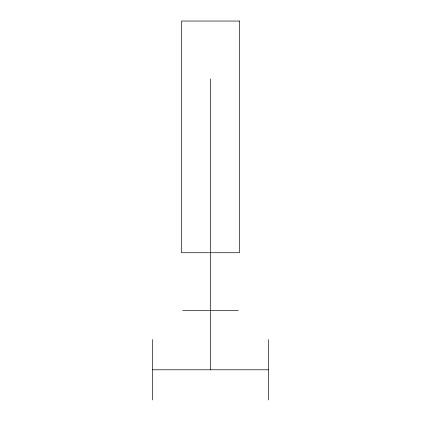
<?xml version="1.0" encoding="UTF-8"?>
<svg xmlns="http://www.w3.org/2000/svg" width="421" height="421" viewBox="0 0 421 421"><rect width="100%" height="100%" fill="white"/><g stroke="black" fill="none" stroke-linecap="round" stroke-linejoin="round"><path stroke-width="0.63" d="M182.746 310.656L238.254 310.656M152.581 369.785L268.419 369.785M268.419 339.615L268.419 399.95M210.5 78.969L210.5 369.785M152.581 339.615L152.581 399.95M239.46 21.05L181.54 21.05L181.54 252.732L239.46 252.732L239.46 21.05"/></g></svg>
